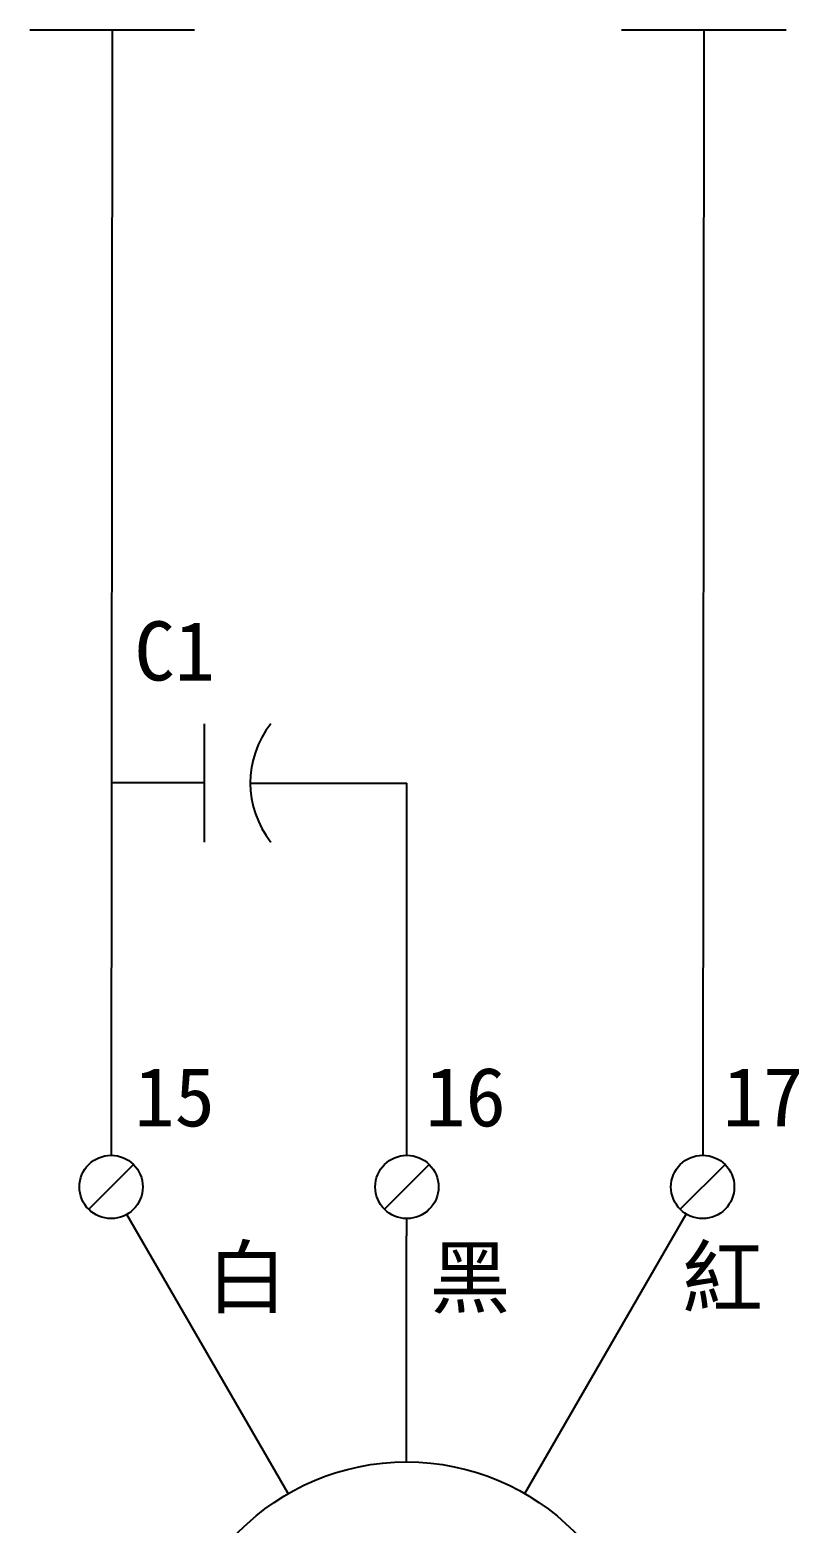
# Model space of a CAD drawing. Extents: x 10 to 297, y 3 to 207.
# Drawn here: x 48.6 to 74.7, y 50.3 to 100.8 of the extents above; entities that cross this region are included whole.
import ezdxf

# ---------------------------------------------------------------- set-up
doc = ezdxf.new("R2010")
doc.units = 0
doc.layers.get('0').update_dxf_attribs({"linetype": 'CONTINUOUS'})
doc.layers.add('圖框層', color=7, linetype='CONTINUOUS')
doc.layers.add('標尺寸層', color=3, linetype='CONTINUOUS')
doc.styles.add('STSL', font='KAIU.TTF')

msp = doc.modelspace()

# ---------------------------------------------------------------- linework, layer by layer
for p, q in [((51.43, 100.799), (51.392, 62.74)), ((71.43, 100.799), (71.393, 62.74)), ((54.549, 73.329), (54.549, 77.329)), ((54.549, 75.329), (51.401, 75.331)), ((56.098, 75.328), (61.392, 75.328)), ((52.149, 62.426), (50.635, 60.912)), ((62.149, 62.426), (60.635, 60.912)), ((72.149, 62.426), (70.635, 60.912)), ((57.381, 51.296), (51.928, 60.741)), ((65.381, 51.296), (70.84, 60.751)), ((61.38, 60.598), (61.381, 60.01)), ((61.381, 52.368), (61.381, 60.01))]:
    msp.add_line(p, q)
for centre, radius in [((51.392, 61.669), 1.071), ((61.392, 61.669), 1.071), ((71.392, 61.669), 1.071), ((61.381, 44.368), 8)]:
    msp.add_circle(centre, radius)
msp.add_arc((59.324, 75.333), 3.226, 141.7755, 218.4018)
at = {"layer": '標尺寸層', "color": 7}
for p, q in [((48.646, 100.799), (54.214, 100.799)), ((68.646, 100.799), (74.214, 100.799)), ((61.392, 62.74), (61.392, 75.328))]:
    msp.add_line(p, q, dxfattribs=at)

# ---------------------------------------------------------------- texts
at = {"layer": '圖框層', "color": 4, "style": 'STSL'}
for s, p in [('C1', (52.181, 78.795)), ('15', (52.181, 63.715)), ('16', (62.015, 63.715)), ('17', (72.074, 63.715)), ('白', (54.62, 57.612)), ('黑', (62.164, 57.612)), ('紅', (70.698, 57.612))]:
    msp.add_text(s, height=2, dxfattribs=at).set_placement(p)

doc.saveas('drawing.dxf')
